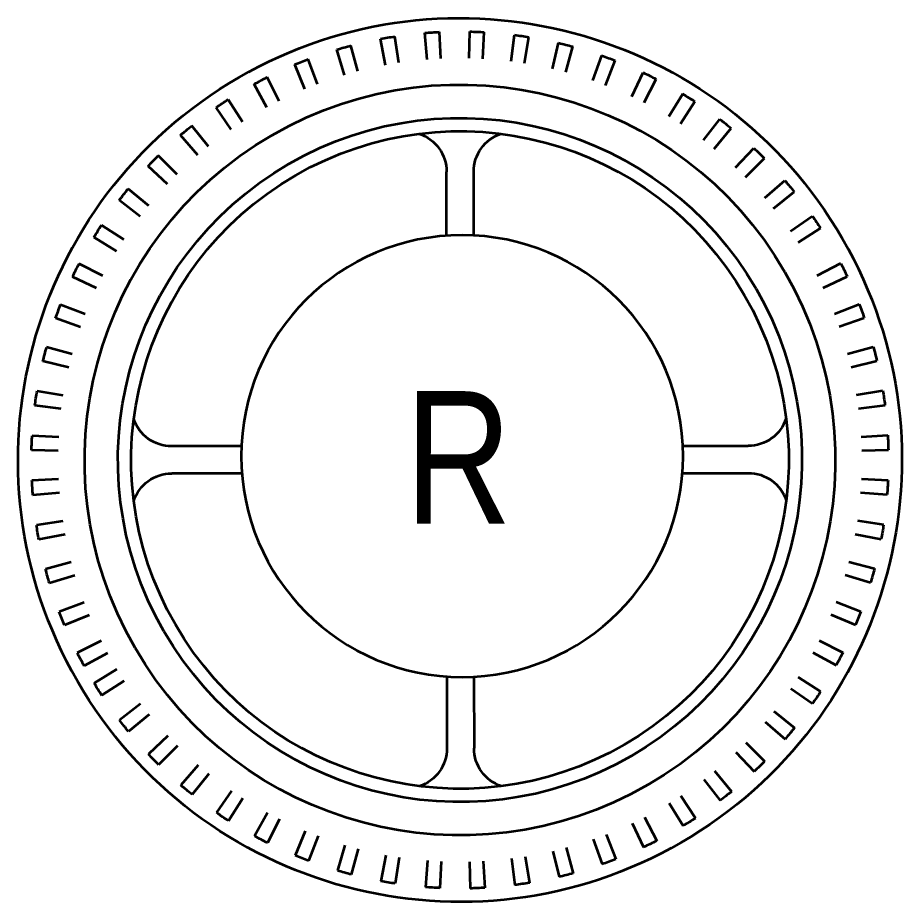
# Model space of a CAD drawing. Header units: millimetres. Extents: x -379292 to 1221486, y 92049 to 447512.
# Drawn here: x 38431 to 40112, y 282930 to 284612 of the extents above; entities that cross this region are included whole.
import ezdxf
from ezdxf.enums import TextEntityAlignment as Align

# ---------------------------------------------------------------- set-up
doc = ezdxf.new("R2010")
doc.units = ezdxf.units.MM
doc.layers.add('0-KRCN-SHT-ROGAR', color=151, linetype='Continuous', lineweight=35)
doc.styles.add('TROMANT', font='arial.ttf', dxfattribs={"width": 0.8})

# ---------------------------------------------------------------- blocks, each defined once
blk = doc.blocks.new('G$CD316F46C')
at = {"layer": '0-KRCN-SHT-ROGAR'}
for p, q in [((-8.6, 45.15), (-9.15, 48.11)), ((-7.07, 45.41), (-7.52, 48.38)), ((-3.88, 45.78), (-4.12, 48.78)), ((-2.33, 45.87), (-2.47, 48.88)), ((0.88, 45.91), (0.96, 48.92)), ((2.43, 45.84), (2.6, 48.85)), ((5.63, 45.54), (6.02, 48.53)), ((7.16, 45.31), (7.65, 48.28)), ((-11.74, 44.45), (-12.5, 47.36)), ((10.31, 44.68), (11.01, 47.61)), ((11.81, 44.29), (12.61, 47.2)), ((-13.22, 44.03), (-14.08, 46.92)), ((14.88, 43.33), (15.88, 46.17)), ((-17.71, 42.44), (-18.87, 45.22)), ((-16.27, 43), (-17.33, 45.82)), ((16.33, 42.79), (17.42, 45.6)), ((19.28, 41.52), (20.57, 44.24)), ((-20.63, 41.1), (-21.98, 43.79)), ((20.66, 40.83), (22.05, 43.5)), ((-22, 40.38), (-23.44, 43.03)), ((-24.77, 38.74), (-26.4, 41.28)), ((23.46, 39.25), (25.03, 41.82)), ((-26.06, 37.89), (-27.77, 40.37)), ((24.77, 38.42), (26.43, 40.94)), ((-28.64, 35.97), (-30.52, 38.32)), ((27.39, 36.56), (29.22, 38.95)), ((-29.83, 34.99), (-31.79, 37.27)), ((28.6, 35.6), (30.51, 37.93)), ((31.01, 33.47), (33.09, 35.66)), ((-32.2, 32.81), (-34.32, 34.95)), ((32.12, 32.39), (34.26, 34.5)), ((-33.28, 31.7), (-35.47, 33.77)), ((-35.41, 29.29), (-37.74, 31.2)), ((34.3, 30.02), (36.58, 31.98)), ((35.28, 28.83), (37.63, 30.71)), ((-36.37, 28.08), (-38.76, 29.91)), ((-38.23, 25.46), (-40.75, 27.11)), ((37.2, 26.25), (39.68, 27.96)), ((38.05, 24.96), (40.59, 26.58)), ((-39.06, 24.15), (-41.63, 25.72)), ((-40.13, 22.32), (-42.77, 23.76)), ((39.69, 22.19), (42.34, 23.63)), ((-40.85, 20.95), (-43.53, 22.31)), ((40.41, 20.82), (43.1, 22.17)), ((-42.19, 18.03), (-44.97, 19.19)), ((41.75, 17.9), (44.53, 19.05)), ((-42.77, 16.59), (-45.58, 17.66)), ((42.32, 16.46), (45.13, 17.52)), ((-43.8, 13.55), (-46.69, 14.42)), ((43.34, 13.41), (46.23, 14.27)), ((-44.22, 12.06), (-47.13, 12.83)), ((43.76, 11.92), (46.67, 12.68)), ((-44.93, 8.92), (-47.89, 9.49)), ((44.46, 8.78), (47.42, 9.34)), ((-45.2, 7.4), (-48.17, 7.86)), ((44.72, 7.26), (47.69, 7.71)), ((-45.58, 4.21), (-48.58, 4.46)), ((45.09, 4.07), (48.09, 4.31)), ((-45.68, 2.66), (-48.69, 2.81)), ((45.18, 2.52), (48.19, 2.66)), ((-45.72, -0.55), (-48.73, -0.62)), ((45.22, -0.69), (48.23, -0.77)), ((-45.66, -2.1), (-48.67, -2.26)), ((45.15, -2.24), (48.16, -2.42)), ((-45.37, -5.3), (-48.36, -5.68)), ((44.85, -5.44), (47.84, -5.83)), ((-45.15, -6.83), (-48.12, -7.31)), ((44.62, -6.97), (47.6, -7.46)), ((-44.52, -9.98), (-47.45, -10.68)), ((43.99, -10.12), (46.92, -10.82)), ((-44.14, -11.48), (-47.05, -12.27)), ((43.6, -11.62), (46.51, -12.42)), ((-43.19, -14.56), (-46.03, -15.55)), ((42.64, -14.69), (45.48, -15.69)), ((-42.66, -16.01), (-45.46, -17.09)), ((42.1, -16.14), (44.91, -17.23)), ((-41.39, -18.96), (-44.11, -20.25)), ((40.83, -19.09), (43.55, -20.38)), ((-40.7, -20.35), (-43.38, -21.72)), ((40.14, -20.47), (42.81, -21.86)), ((-39.13, -23.16), (-41.71, -24.72)), ((-38.31, -24.46), (-40.83, -26.11)), ((37.98, -24.2), (40.51, -25.83)), ((37.12, -25.49), (39.59, -27.2)), ((-36.46, -27.09), (-38.85, -28.91)), ((-35.5, -28.3), (-37.83, -30.21)), ((35.19, -28.06), (37.54, -29.95)), ((34.2, -29.25), (36.49, -31.22)), ((-33.38, -30.72), (-35.57, -32.79)), ((-32.3, -31.83), (-34.42, -33.97)), ((32.02, -31.61), (34.16, -33.73)), ((30.91, -32.69), (32.98, -34.88)), ((-29.94, -34.02), (-31.91, -36.3)), ((-28.75, -35.01), (-30.64, -37.35)), ((28.49, -34.81), (30.4, -37.14)), ((27.28, -35.77), (29.1, -38.16)), ((-26.18, -36.93), (-27.89, -39.41)), ((-24.89, -37.79), (-26.52, -40.32)), ((24.65, -37.62), (26.3, -40.14)), ((23.34, -38.45), (24.91, -41.02)), ((-22.13, -39.44), (-23.58, -42.08)), ((20.54, -40.02), (21.91, -42.69)), ((-20.76, -40.16), (-22.12, -42.84)), ((19.15, -40.7), (20.43, -43.42)), ((-17.84, -41.5), (-19, -44.28)), ((16.19, -41.97), (17.28, -44.77)), ((-16.4, -42.08), (-17.47, -44.89)), ((14.74, -42.5), (15.74, -45.34)), ((-13.36, -43.11), (-14.23, -46)), ((-11.87, -43.53), (-12.64, -46.45)), ((10.17, -43.83), (10.86, -46.76)), ((11.67, -43.45), (12.46, -46.36)), ((-8.74, -44.24), (-9.3, -47.2)), ((-7.21, -44.51), (-7.67, -47.48)), ((-4.02, -44.89), (-4.27, -47.89)), ((-2.48, -44.99), (-2.62, -48)), ((0.74, -45.03), (0.81, -48.04)), ((2.28, -44.97), (2.45, -47.98)), ((5.49, -44.68), (5.87, -47.67)), ((7.02, -44.46), (7.5, -47.43))]:
    blk.add_line(p, q, dxfattribs=at)
at = {"layer": '0-KRCN-SHT-ROGAR', "color": 120}
for p, q in [((-1.71, 24.94), (-1.7, 33.06)), ((1.36, 24.96), (1.38, 33.05)), ((-24.92, 1.98), (-32.87, 1.99)), ((24.93, 1.9), (32.37, 1.89)), ((-24.98, -1.1), (-32.87, -1.09)), ((24.97, -1.18), (32.37, -1.19)), ((-1.79, -24.94), (-1.8, -32.18)), ((1.28, -24.97), (1.27, -32.18))]:
    blk.add_line(p, q, dxfattribs=at)
blk.add_circle((0, 0), 25, dxfattribs=at)
at = {"layer": '0-KRCN-SHT-ROGAR'}
for radius, start, end in [(50, 329.911, 149.911), (48.49, 98.6265, 100.5734), (48.49, 92.6265, 94.5734), (48.49, 86.6265, 88.5734), (48.49, 80.6265, 82.5734), (48.49, 104.6265, 106.5734), (48.49, 74.6265, 76.5734), (48.49, 68.6265, 70.5734), (48.49, 110.6265, 112.5734), (48.49, 62.6265, 64.5734), (48.49, 116.6265, 118.5734), (42.47, 329.911, 149.911), (48.49, 122.6265, 124.5734), (48.49, 56.6265, 58.5734), (48.49, 128.6265, 130.5734), (48.49, 50.6265, 52.5734), (48.49, 44.6265, 46.5734), (48.49, 134.6265, 136.5734), (48.49, 140.6265, 142.5734), (48.49, 38.6265, 40.5734), (48.49, 146.6265, 148.5734), (48.49, 32.6265, 34.5734), (50, 149.911, 329.911), (48.49, 151.2486, 153.1955), (48.49, 26.6265, 28.5734), (42.47, 149.911, 329.911), (48.49, 157.2486, 159.1955), (38.7, 149.911, 329.911), (37.2, 149.911, 329.911), (48.49, 20.6265, 22.5734), (48.49, 163.2486, 165.1955), (48.49, 14.6265, 16.5734), (48.49, 169.2486, 171.1955), (48.49, 8.6265, 10.5734), (48.49, 175.2486, 177.1955), (48.49, 2.6265, 4.5734), (48.49, 181.2486, 183.1955), (48.49, 356.6265, 358.5734), (48.49, 187.2486, 189.1955), (48.49, 350.6265, 352.5734), (48.49, 193.2486, 195.1955), (48.49, 344.6265, 346.5734), (48.49, 199.2486, 201.1955), (48.49, 338.6265, 340.5734), (48.49, 205.2486, 207.1955), (48.49, 332.6265, 334.5734), (48.49, 211.2486, 213.1955), (48.49, 325.2486, 327.1955), (48.49, 217.2486, 219.1955), (48.49, 319.2486, 321.1955), (48.49, 223.2486, 225.1955), (48.49, 313.2486, 315.1955), (48.49, 229.2486, 231.1955), (48.49, 307.2486, 309.1955), (48.49, 235.2486, 237.1955), (48.49, 301.2486, 303.1955), (48.49, 241.2486, 243.1955), (48.49, 295.2486, 297.1955), (48.49, 247.2486, 249.1955), (48.49, 289.2486, 291.1955), (48.49, 253.2486, 255.1955), (48.49, 283.2486, 285.1955), (48.49, 259.2486, 261.1955), (48.49, 265.2486, 267.1955), (48.49, 271.2486, 273.1955), (48.49, 277.2486, 279.1955)]:
    blk.add_arc((-0.25, 0.44), radius, start, end, dxfattribs=at)
at = {"layer": '0-KRCN-SHT-ROGAR', "color": 120}
for centre, radius, start, end in [((-0.25, 0.44), 38.7, 329.911, 149.911), ((-0.25, 0.44), 37.2, 329.911, 149.911), ((-6.22, 33.07), 4.52, 359.911, 71.7708), ((5.89, 33.05), 4.52, 108.3327, 179.911), ((-32.86, 6.51), 4.52, 198.0512, 269.911), ((32.38, 6.4), 4.52, 269.911, 341.7708), ((-32.88, -5.6), 4.52, 89.911, 161.4893), ((32.36, -5.71), 4.52, 18.3327, 89.911), ((-6.32, -32.17), 4.52, 288.0512, 359.911), ((5.79, -32.19), 4.52, 179.911, 251.4893)]:
    blk.add_arc(centre, radius, start, end, dxfattribs=at)
blk = doc.blocks.new('A$Cbceac246')
at = {"layer": '0-KRCN-SHT-ROGAR', "xscale": -1.679998611813841, "yscale": 1.679998611813841, "zscale": 1.67999861181384, "rotation": 179.9429802082212}
blk.add_blockref('G$CD316F46C', (-8267.23, 18265.96), dxfattribs=at)
at = {"layer": '0-KRCN-SHT-ROGAR', "style": 'TROMANT', "width": 0.8}
blk.add_text('R', height=25.2, rotation=359.943, dxfattribs=at).set_placement((-8267.96, 18265.71), align=Align.MIDDLE)

msp = doc.modelspace()

# ---------------------------------------------------------------- block references
at = {"color": 30, "xscale": 10, "yscale": 10, "zscale": 10}
msp.add_blockref('A$Cbceac246', (121948, 101118.8), dxfattribs=at)

doc.saveas('drawing.dxf')
